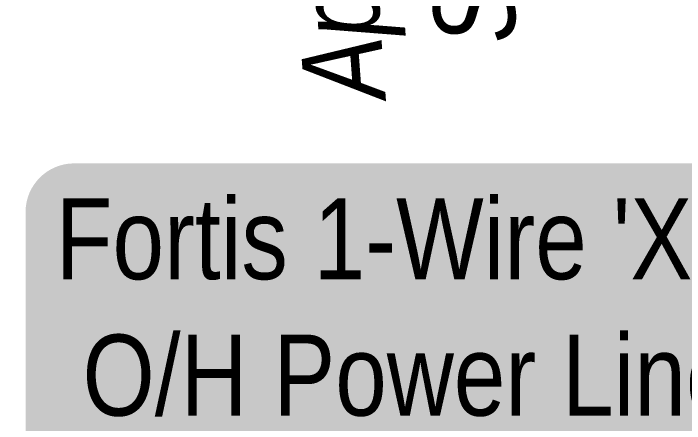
# Model space of a CAD drawing. Extents: x 634962 to 644935, y 5969185 to 5972988.
# Drawn here: x 641576.3 to 641659.1, y 5971062.4 to 5971113 of the extents above; entities that cross this region are included whole.
import ezdxf

# ---------------------------------------------------------------- set-up
doc = ezdxf.new("R2010")
doc.units = 0
doc.header["$LTSCALE"] = 5
doc.layers.add('AS-PIPE-UG-T', color=44, linetype='Continuous')
doc.layers.add('AS-POWER-T', color=104, linetype='Continuous')
doc.styles.add('80', font='ARIALN.TTF', dxfattribs={"height": 10})
doc.styles.add('80L', font='ARIALN.TTF', dxfattribs={"height": 10})

# ---------------------------------------------------------------- blocks, each defined once
blk = doc.blocks.new('*U667')
h = blk.add_hatch(color=255)
edge = h.paths.add_edge_path()
edge.add_line((-41.5, -28.5), (41.5, -28.5))
edge.add_arc((41.5, -22.5), 6, 270, 360)
edge.add_line((47.5, -22.5), (47.5, 21))
edge.add_arc((41.5, 21), 6, 0, 90)
edge.add_line((41.5, 27), (-41.5, 27))
edge.add_arc((-41.5, 21), 6, 90, 180)
edge.add_line((-47.5, 21), (-47.5, -22.5))
edge.add_arc((-41.5, -22.5), 6, 180, 270)
at = {"color": 104, "flags": 128}
blk.add_lwpolyline([(-41.5, -28.5, 3, 3, 0), (41.5, -28.5, 3, 3, 0.414214), (47.5, -22.5, 3, 3, 0), (47.5, 21, 3, 0, 0.414214), (41.5, 27, 0, 0, 0), (-41.5, 27, 0, 0, 0.414214), (-47.5, 21, 0, 0, 0), (-47.5, -22.5, 0, 3, 0.414214)], format="xyseb", close=True, dxfattribs=at)
blk.add_lwpolyline([(81.785, 14.088, 0, 7.5, 0), (0, 0, 0, 0, 0)], format="xyseb", dxfattribs=at)
at = {"color": 104, "style": '80'}
blk.add_attdef('ENTER_TEXT_001', (-26.845, -4.918), '', height=10, dxfattribs=at)

msp = doc.modelspace()

# ---------------------------------------------------------------- block references
at = {"layer": 'AS-POWER-T'}
ref = msp.add_blockref('*U667', (641625.254, 5971067.482), dxfattribs=dict(at, xscale=0.99974368, yscale=0.99974368, zscale=0.99974368))
ref.add_attrib('ENTER_TEXT_001', "Fortis 1-Wire 'X1'", (641581.497, 5971080.175), dxfattribs={"layer": '0', "color": 104, "height": 9.99744, "style": '80'})
ref.add_attrib('ENTER_TEXT_002', 'O/H Power Line', (641584.794, 5971063.336), dxfattribs={"layer": '0', "color": 104, "height": 9.99744, "style": '80'})

# ---------------------------------------------------------------- texts
at = {"layer": 'AS-PIPE-UG-T', "insert": (641612.242, 5971101.888), "char_height": 9.9968, "attachment_point": 1, "rotation": 94.20722, "style": '80L', "bg_fill": 3, "box_fill_scale": 1.15, "bg_fill_color": 256, "bg_fill_true_color": 256, "bg_fill_transparency": 0}
msp.add_mtext_dynamic_manual_height_columns('\\pi0.066021;{\\fArial Narrow|b0|i1|c0|p34;Approximate Location of \\P\\pi5.6884;Ste. Anne Natural Gas \\P\\pi36.916;Co-op Ltd.}', width=125.133, gutter_width=100.026, heights=[0], dxfattribs=at)

doc.saveas('drawing.dxf')
